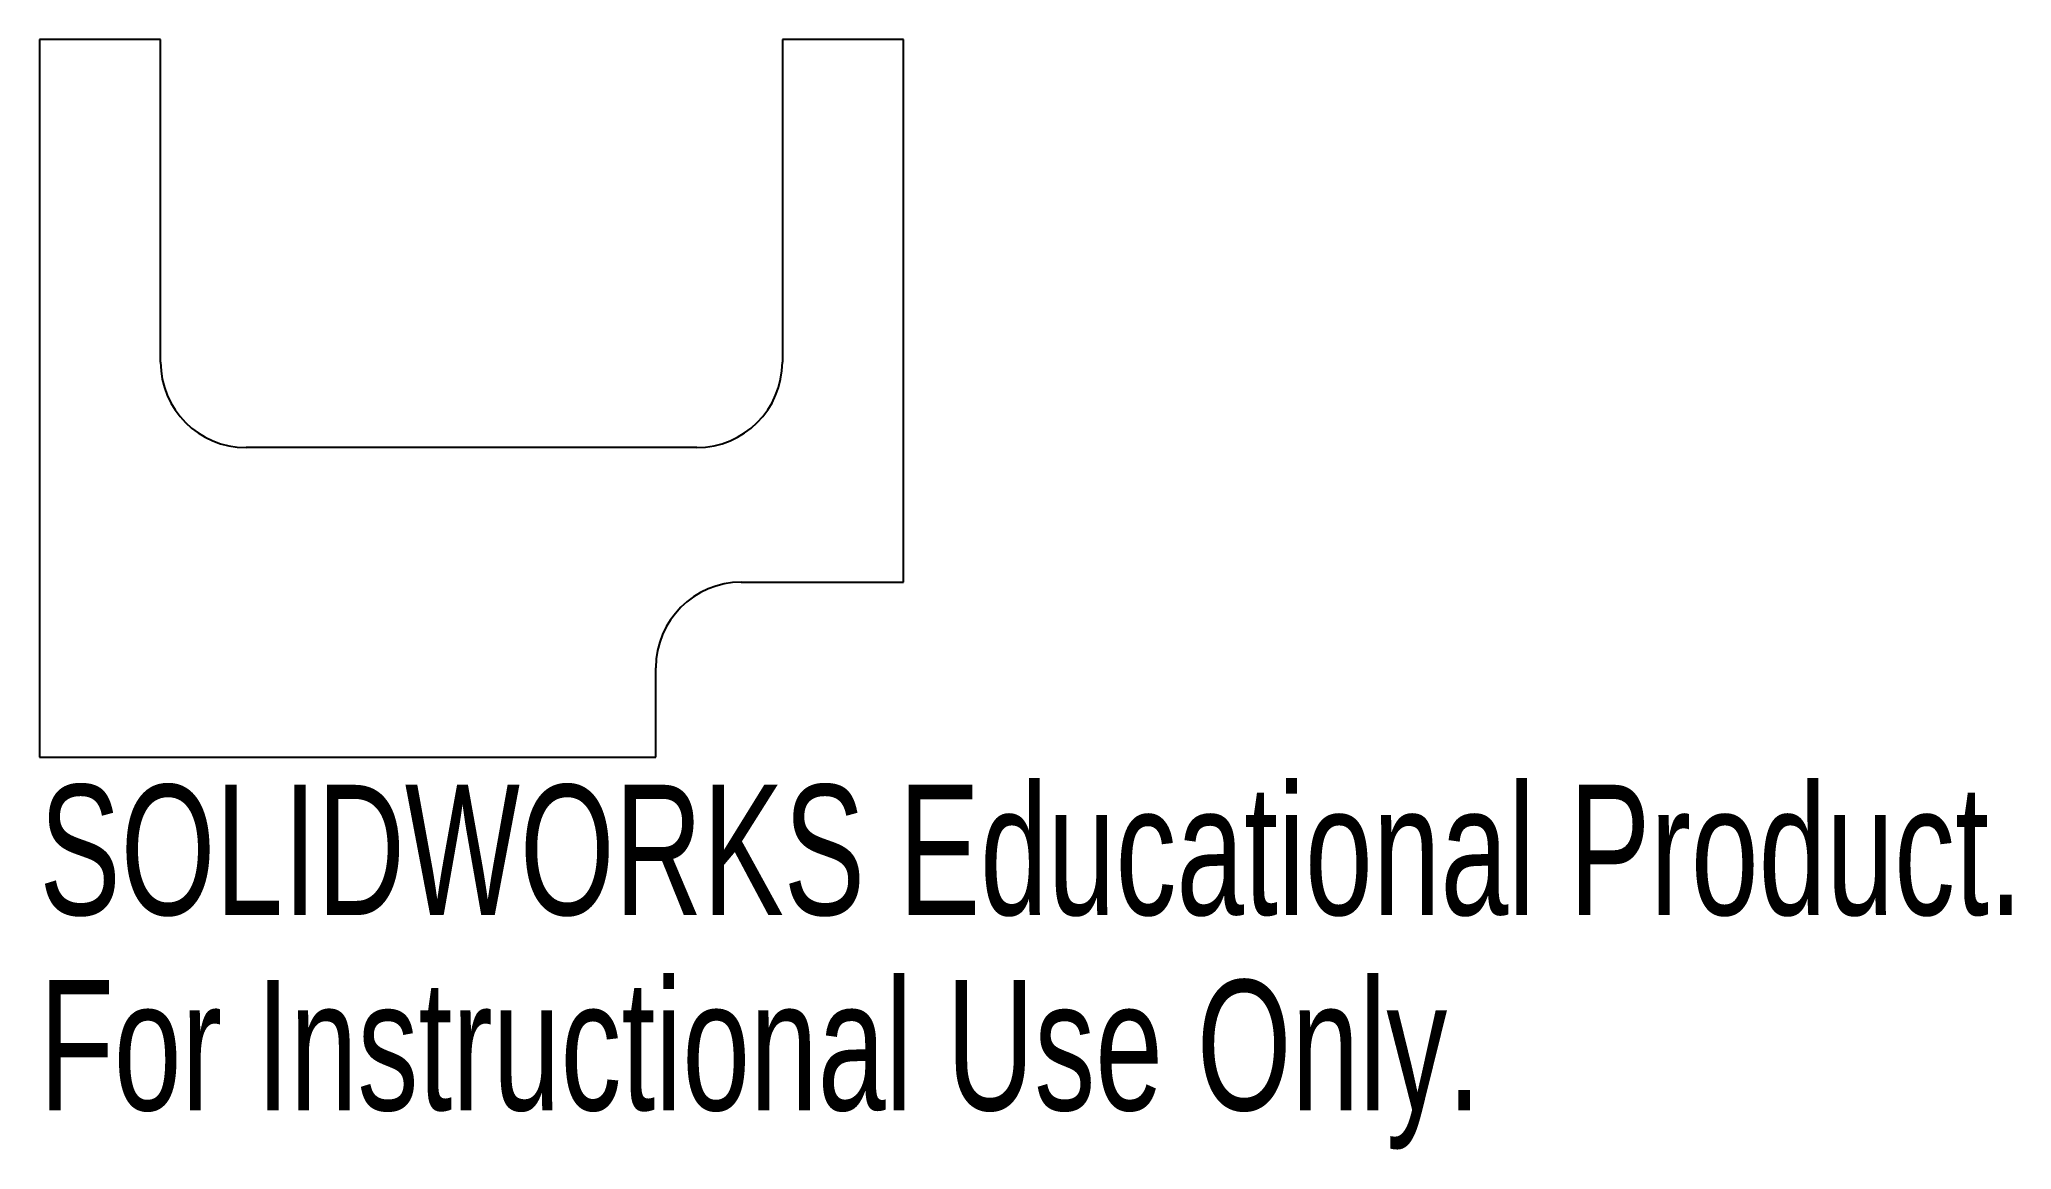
# Model space of a CAD drawing. Header units: millimetres. Extents: x -10.9 to 62.4, y -20.6 to 20.6.
import ezdxf

# ---------------------------------------------------------------- set-up
doc = ezdxf.new("R2010")
doc.units = ezdxf.units.MM
doc.styles.add('SLDTEXTSTYLE0', font='TXT', dxfattribs={"width": 0.7})

msp = doc.modelspace()

# ---------------------------------------------------------------- linework, layer by layer
at = {"color": 7, "linetype": 'Continuous', "lineweight": 25}
for p, q in [((-10.9, 20.65), (-10.9, -6)), ((-6.4, 20.65), (-10.9, 20.65)), ((-6.4, 8.675), (-6.4, 20.65)), ((16.7, 20.65), (16.7, 8.675)), ((21.2, 20.65), (16.7, 20.65)), ((21.2, 0.5), (21.2, 20.65)), ((13.525, 5.5), (-3.225, 5.5)), ((15.175, 0.5), (21.2, 0.5)), ((12, -6), (12, -2.675)), ((-10.9, -6), (12, -6))]:
    msp.add_line(p, q, dxfattribs=at)
for centre, start, end in [((-3.225, 8.675), 180, 270), ((13.525, 8.675), 270, 0), ((15.175, -2.675), 90, 180)]:
    msp.add_arc(centre, 3.175, start, end, dxfattribs=at)

# ---------------------------------------------------------------- texts
at = {"color": 7, "linetype": 'Continuous', "char_height": 4.83362, "attachment_point": 1, "style": 'SLDTEXTSTYLE0'}
for s, insert in [('SOLIDWORKS Educational Product.', (-10.9, -7.02)), ('For Instructional Use Only.', (-10.9, -14.27))]:
    msp.add_mtext(s, dxfattribs=dict(at, insert=insert))

doc.saveas('drawing.dxf')
